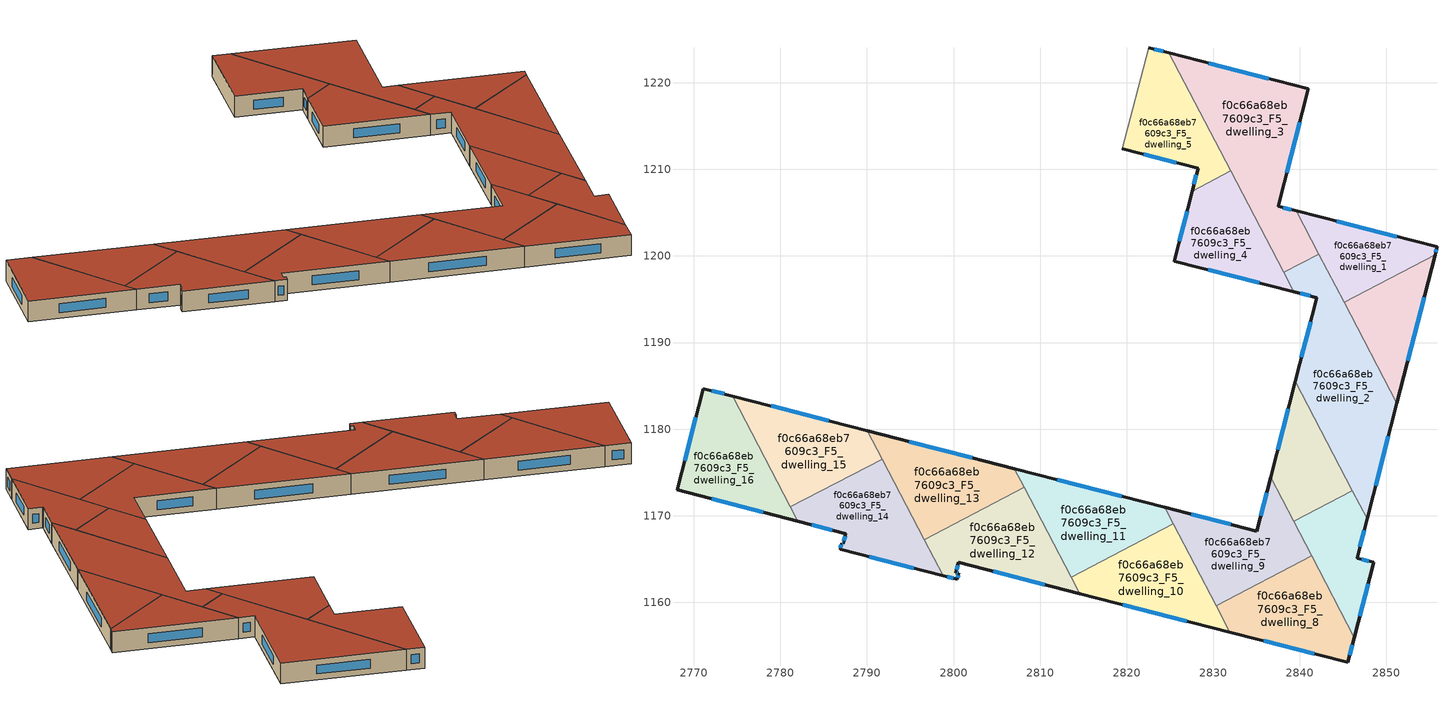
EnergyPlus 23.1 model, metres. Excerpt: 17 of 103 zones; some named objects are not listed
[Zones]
f0c66a68eb7609c3_F5_dwelling_0
 floor to f0c66a68eb7609c3_F4_dwelling_0 (EU_floor_Construction): 2855.61,1200.16 2851.2,1182.99 2845.1,1194.67 z15
 wall outside (EU_wall_Construction): 2851.2,1182.99 2855.61,1200.16 z15:18
 wall to f0c66a68eb7609c3_F5_dwelling_1 (EU_wall_Construction): 2855.61,1200.16 2845.1,1194.67 z15:18
 wall to f0c66a68eb7609c3_F5_dwelling_2 (EU_wall_Construction): 2845.1,1194.67 2851.2,1182.99 z15:18
 window (EU_Window_Construction): 2852.46,1187.89 2854.35,1195.25 z15.86:17.14
 roof outside (EU_roof_Construction): 2851.2,1182.99 2855.61,1200.16 2845.1,1194.67 z18
f0c66a68eb7609c3_F5_dwelling_1
 floor to f0c66a68eb7609c3_F4_dwelling_1 (EU_floor_Construction): 2855.84,1201.04 2855.61,1200.16 2845.1,1194.67 2839.6,1205.21 z15
 wall outside (EU_wall_Construction): 2855.61,1200.16 2855.84,1201.04 2839.6,1205.21 z15:18
 wall to f0c66a68eb7609c3_F5_dwelling_3 (EU_wall_Construction): 2839.6,1205.21 2842.2,1200.23 z15:18
 wall to f0c66a68eb7609c3_F5_dwelling_2 (EU_wall_Construction): 2842.21,1200.23 2845.1,1194.67 z15:18
 window (EU_Window_Construction): 2855.68,1200.41 2855.78,1200.79 / 2851.2,1202.23 2844.24,1204.02 z15.86:17.14
 roof outside (EU_roof_Construction): 2855.61,1200.16 2855.84,1201.04 2839.6,1205.21 2845.1,1194.67 z18
f0c66a68eb7609c3_F5_dwelling_10
 floor to f0c66a68eb7609c3_F4_dwelling_10 (EU_floor_Construction): 2825.39,1169.07 2831.92,1156.56 2814.56,1161.01 2813.58,1162.91 z15
 wall outside (EU_wall_Construction): 2814.56,1161.01 2831.92,1156.56 z15:18
 wall to f0c66a68eb7609c3_F5_dwelling_11 (EU_wall_Construction): 2825.39,1169.07 2813.58,1162.91 z15:18
 wall to f0c66a68eb7609c3_F5_dwelling_12 (EU_wall_Construction): 2813.58,1162.91 2814.56,1161.01 z15:18
 wall to f0c66a68eb7609c3_F5_dwelling_9 (EU_wall_Construction): 2830.34,1159.59 2825.39,1169.07 z15:18
 wall to f0c66a68eb7609c3_F5_dwelling_8 (EU_wall_Construction): 2831.92,1156.56 2830.34,1159.59 z15:18
 window (EU_Window_Construction): 2819.52,1159.74 2826.96,1157.83 z15.86:17.14
 roof outside (EU_roof_Construction): 2831.92,1156.56 2825.39,1169.07 2813.58,1162.91 2814.56,1161.01 z18
f0c66a68eb7609c3_F5_dwelling_11
 floor to f0c66a68eb7609c3_F4_dwelling_11 (EU_floor_Construction): 2824.41,1170.96 2825.39,1169.07 2813.58,1162.91 2807.04,1175.43 z15
 wall outside (EU_wall_Construction): 2824.41,1170.96 2807.04,1175.43 z15:18
 wall to f0c66a68eb7609c3_F5_dwelling_13 (EU_wall_Construction): 2807.04,1175.43 2808.17,1173.27 z15:18
 wall to f0c66a68eb7609c3_F5_dwelling_9 (EU_wall_Construction): 2825.39,1169.07 2824.41,1170.96 z15:18
 wall to f0c66a68eb7609c3_F5_dwelling_12 (EU_wall_Construction): 2808.17,1173.27 2813.58,1162.91 z15:18
 window (EU_Window_Construction): 2819.45,1172.23 2812,1174.15 z15.86:17.14
 roof outside (EU_roof_Construction): 2825.39,1169.07 2824.41,1170.96 2807.04,1175.43 2813.58,1162.91 z18
f0c66a68eb7609c3_F5_dwelling_12
 floor to f0c66a68eb7609c3_F4_dwelling_12 (EU_floor_Construction): 2808.17,1173.27 2814.56,1161.01 2800.56,1164.61 2800.26,1163.44 2800.6,1163.35 2800.42,1162.64 2798.8,1163.06 2796.62,1167.24 z15
 wall outside (EU_wall_Construction): 2798.8,1163.06 2800.42,1162.64 2800.6,1163.35 2800.26,1163.44 2800.56,1164.61 2814.56,1161.01 z15:18
 wall to f0c66a68eb7609c3_F5_dwelling_13 (EU_wall_Construction): 2808.17,1173.27 2796.62,1167.24 z15:18
 wall to f0c66a68eb7609c3_F5_dwelling_14 (EU_wall_Construction): 2796.62,1167.24 2798.8,1163.06 z15:18
 window (EU_Window_Construction): 2799.26,1162.94 2799.95,1162.76 / 2804.56,1163.58 2810.56,1162.04 / 2800.35,1163.77 2800.47,1164.27 / 2800.51,1163.38 2800.36,1163.41 / 2800.47,1162.84 2800.55,1163.15 z15.86:17.14
 roof outside (EU_roof_Construction): 2814.56,1161.01 2808.17,1173.27 2796.62,1167.24 2798.8,1163.06 2800.42,1162.64 2800.6,1163.35 2800.26,1163.44 2800.56,1164.61 z18
f0c66a68eb7609c3_F5_dwelling_13
 floor to f0c66a68eb7609c3_F4_dwelling_13 (EU_floor_Construction): 2807.04,1175.43 2808.17,1173.27 2796.62,1167.24 2790.05,1179.81 z15
 wall outside (EU_wall_Construction): 2807.04,1175.43 2790.05,1179.81 z15:18
 wall to f0c66a68eb7609c3_F5_dwelling_15 (EU_wall_Construction): 2790.05,1179.81 2791.76,1176.55 z15:18
 wall to f0c66a68eb7609c3_F5_dwelling_14 (EU_wall_Construction): 2791.76,1176.55 2796.62,1167.24 z15:18
 window (EU_Window_Construction): 2802.19,1176.68 2794.91,1178.56 z15.86:17.14
 roof outside (EU_roof_Construction): 2808.17,1173.27 2807.04,1175.43 2790.05,1179.81 2796.62,1167.24 z18
f0c66a68eb7609c3_F5_dwelling_14
 floor to f0c66a68eb7609c3_F4_dwelling_14 (EU_floor_Construction): 2791.76,1176.55 2798.8,1163.06 2786.89,1166.13 2787.07,1166.83 2787.27,1166.78 2787.56,1167.94 2782.02,1169.37 2781.16,1171.02 z15
 wall outside (EU_wall_Construction): 2782.02,1169.37 2787.56,1167.94 2787.27,1166.78 2787.07,1166.83 2786.89,1166.13 2798.8,1163.06 z15:18
 wall to f0c66a68eb7609c3_F5_dwelling_15 (EU_wall_Construction): 2791.76,1176.55 2781.16,1171.02 z15:18
 wall to f0c66a68eb7609c3_F5_dwelling_16 (EU_wall_Construction): 2781.16,1171.02 2782.02,1169.37 z15:18
 window (EU_Window_Construction): 2783.61,1168.96 2785.98,1168.35 / 2790.29,1165.25 2795.4,1163.94 / 2787.02,1166.63 2786.94,1166.33 / 2787.21,1166.8 2787.13,1166.82 / 2787.48,1167.61 2787.35,1167.11 z15.86:17.14
 roof outside (EU_roof_Construction): 2798.8,1163.06 2791.76,1176.55 2781.16,1171.02 2782.02,1169.37 2787.56,1167.94 2787.27,1166.78 2787.07,1166.83 2786.89,1166.13 z18
f0c66a68eb7609c3_F5_dwelling_15
 floor to f0c66a68eb7609c3_F4_dwelling_15 (EU_floor_Construction): 2790.05,1179.81 2791.76,1176.55 2781.16,1171.02 2774.48,1183.83 z15
 wall outside (EU_wall_Construction): 2790.05,1179.81 2774.48,1183.83 z15:18
 wall to f0c66a68eb7609c3_F5_dwelling_16 (EU_wall_Construction): 2774.48,1183.83 2781.16,1171.02 z15:18
 window (EU_Window_Construction): 2785.6,1180.96 2778.93,1182.68 z15.86:17.14
 roof outside (EU_roof_Construction): 2791.76,1176.55 2790.05,1179.81 2774.48,1183.83 2781.16,1171.02 z18
f0c66a68eb7609c3_F5_dwelling_16
 floor to f0c66a68eb7609c3_F4_dwelling_16 (EU_floor_Construction): 2774.48,1183.83 2782.02,1169.37 2768.06,1172.97 2771.12,1184.7 z15
 wall outside (EU_wall_Construction): 2774.48,1183.83 2771.12,1184.7 2768.06,1172.97 2782.02,1169.37 z15:18
 window (EU_Window_Construction): 2772.05,1171.95 2778.03,1170.4 / 2770.24,1181.35 2768.94,1176.32 / 2773.52,1184.08 2772.08,1184.45 z15.86:17.14
 roof outside (EU_roof_Construction): 2782.02,1169.37 2774.48,1183.83 2771.12,1184.7 2768.06,1172.97 z18
f0c66a68eb7609c3_F5_dwelling_2
 floor to f0c66a68eb7609c3_F4_dwelling_2 (EU_floor_Construction): 2842.21,1200.23 2851.2,1182.99 2847.77,1169.63 2839.47,1185.53 2841.95,1195.19 2839.28,1195.88 2838.12,1198.1 z15
 wall outside (EU_wall_Construction): 2839.28,1195.88 2841.95,1195.19 2839.47,1185.53 / 2847.77,1169.63 2851.2,1182.99 z15:18
 wall to f0c66a68eb7609c3_F5_dwelling_7 (EU_wall_Construction): 2839.47,1185.53 2846.06,1172.91 z15:18
 wall to f0c66a68eb7609c3_F5_dwelling_4 (EU_wall_Construction): 2838.12,1198.1 2839.28,1195.88 z15:18
 wall to f0c66a68eb7609c3_F5_dwelling_3 (EU_wall_Construction): 2842.21,1200.23 2838.12,1198.1 z15:18
 wall to f0c66a68eb7609c3_F5_dwelling_6 (EU_wall_Construction): 2846.06,1172.91 2847.77,1169.63 z15:18
 window (EU_Window_Construction): 2841.24,1192.43 2840.18,1188.29 / 2840.04,1195.68 2841.19,1195.39 / 2848.75,1173.44 2850.22,1179.17 z15.86:17.14
 roof outside (EU_roof_Construction): 2847.77,1169.63 2851.2,1182.99 2842.21,1200.23 2838.12,1198.1 2839.28,1195.88 2841.95,1195.19 2839.47,1185.53 z18
f0c66a68eb7609c3_F5_dwelling_3
 floor to f0c66a68eb7609c3_F4_dwelling_3 (EU_floor_Construction): 2840.99,1219.31 2837.5,1205.75 2839.6,1205.21 2842.21,1200.23 2838.12,1198.1 2824.89,1223.46 z15
 wall outside (EU_wall_Construction): 2839.6,1205.21 2837.5,1205.75 2840.99,1219.31 2824.89,1223.46 z15:18
 wall to f0c66a68eb7609c3_F5_dwelling_5 (EU_wall_Construction): 2824.89,1223.46 2832,1209.82 z15:18
 wall to f0c66a68eb7609c3_F5_dwelling_4 (EU_wall_Construction): 2832,1209.82 2838.12,1198.1 z15:18
 window (EU_Window_Construction): 2836.39,1220.5 2829.49,1222.28 / 2838.49,1209.62 2839.99,1215.43 / 2839,1205.36 2838.1,1205.6 z15.86:17.14
 roof outside (EU_roof_Construction): 2842.21,1200.23 2839.6,1205.21 2837.5,1205.75 2840.99,1219.31 2824.89,1223.46 2838.12,1198.1 z18
f0c66a68eb7609c3_F5_dwelling_4
 floor to f0c66a68eb7609c3_F4_dwelling_4 (EU_floor_Construction): 2832,1209.82 2839.28,1195.88 2825.49,1199.42 2827.56,1207.5 z15
 wall outside (EU_wall_Construction): 2827.56,1207.5 2825.49,1199.42 2839.28,1195.88 z15:18
 wall to f0c66a68eb7609c3_F5_dwelling_5 (EU_wall_Construction): 2832,1209.82 2827.56,1207.5 z15:18
 window (EU_Window_Construction): 2826.97,1205.19 2826.08,1201.73 / 2829.43,1198.4 2835.34,1196.89 z15.86:17.14
 roof outside (EU_roof_Construction): 2839.28,1195.88 2832,1209.82 2827.56,1207.5 2825.49,1199.42 z18
f0c66a68eb7609c3_F5_dwelling_5
 floor to f0c66a68eb7609c3_F4_dwelling_5 (EU_floor_Construction): 2824.89,1223.46 2832,1209.82 2827.56,1207.5 2828.24,1210.14 2819.48,1212.4 2822.53,1224.07 z15
 wall outside (EU_wall_Construction): 2819.48,1212.4 2828.24,1210.14 2827.56,1207.5 / 2824.89,1223.46 2822.53,1224.07 z15:18
 wall adiabatic (EU_wall_Construction): 2822.53,1224.07 2819.48,1212.4 z15:18
 window (EU_Window_Construction): 2828.05,1209.39 2827.76,1208.26 / 2821.98,1211.76 2825.74,1210.79 / 2824.21,1223.64 2823.2,1223.9 z15.86:17.14
 roof outside (EU_roof_Construction): 2832,1209.82 2824.89,1223.46 2822.53,1224.07 2819.48,1212.4 2828.24,1210.14 2827.56,1207.5 z18
f0c66a68eb7609c3_F5_dwelling_6
 floor to f0c66a68eb7609c3_F4_dwelling_6 (EU_floor_Construction): 2846.06,1172.91 2847.77,1169.63 2846.62,1165.15 2846.61,1165.12 2846.63,1165.12 2848.51,1164.62 2846.29,1155.93 2839.28,1169.37 z15
 wall outside (EU_wall_Construction): 2846.29,1155.93 2848.51,1164.62 2846.63,1165.12 2846.61,1165.12 2846.62,1165.15 2847.77,1169.63 z15:18
 wall to f0c66a68eb7609c3_F5_dwelling_7 (EU_wall_Construction): 2846.06,1172.91 2839.28,1169.37 z15:18
 wall to f0c66a68eb7609c3_F5_dwelling_8 (EU_wall_Construction): 2841.37,1165.35 2846.29,1155.93 z15:18
 wall to f0c66a68eb7609c3_F5_dwelling_9 (EU_wall_Construction): 2839.28,1169.37 2841.37,1165.35 z15:18
 window (EU_Window_Construction): 2847.98,1164.76 2847.17,1164.97 / 2846.92,1158.41 2847.88,1162.14 / 2846.95,1166.43 2847.44,1168.35 z15.86:17.14
 roof outside (EU_roof_Construction): 2846.29,1155.93 2848.51,1164.62 2846.63,1165.12 2846.61,1165.12 2846.62,1165.15 2847.77,1169.63 2846.06,1172.91 2839.28,1169.37 z18
f0c66a68eb7609c3_F5_dwelling_7
 floor to f0c66a68eb7609c3_F4_dwelling_7 (EU_floor_Construction): 2839.47,1185.53 2846.06,1172.91 2839.28,1169.37 2836.63,1174.45 z15
 wall outside (EU_wall_Construction): 2839.47,1185.53 2836.63,1174.45 z15:18
 wall to f0c66a68eb7609c3_F5_dwelling_9 (EU_wall_Construction): 2836.63,1174.45 2839.28,1169.37 z15:18
 window (EU_Window_Construction): 2838.66,1182.36 2837.44,1177.61 z15.86:17.14
 roof outside (EU_roof_Construction): 2846.06,1172.91 2839.47,1185.53 2836.63,1174.45 2839.28,1169.37 z18
f0c66a68eb7609c3_F5_dwelling_8
 floor to f0c66a68eb7609c3_F4_dwelling_8 (EU_floor_Construction): 2841.37,1165.35 2846.29,1155.93 2845.55,1153.06 2831.92,1156.56 2830.34,1159.59 z15
 wall outside (EU_wall_Construction): 2831.92,1156.56 2845.55,1153.06 2846.29,1155.93 z15:18
 wall to f0c66a68eb7609c3_F5_dwelling_9 (EU_wall_Construction): 2841.37,1165.35 2830.34,1159.59 z15:18
 window (EU_Window_Construction): 2835.82,1155.56 2841.66,1154.06 / 2845.76,1153.88 2846.08,1155.11 z15.86:17.14
 roof outside (EU_roof_Construction): 2845.55,1153.06 2846.29,1155.93 2841.37,1165.35 2830.34,1159.59 2831.92,1156.56 z18
f0c66a68eb7609c3_F5_dwelling_9
 floor to f0c66a68eb7609c3_F4_dwelling_9 (EU_floor_Construction): 2836.63,1174.45 2841.37,1165.35 2830.34,1159.59 2824.41,1170.96 2835.03,1168.22 z15
 wall outside (EU_wall_Construction): 2836.63,1174.45 2835.03,1168.22 2824.41,1170.96 z15:18
 window (EU_Window_Construction): 2836.17,1172.67 2835.49,1170 / 2831.99,1169 2827.44,1170.17 z15.86:17.14
 roof outside (EU_roof_Construction): 2841.37,1165.35 2836.63,1174.45 2835.03,1168.22 2824.41,1170.96 2830.34,1159.59 z18
[Building]
EU S2 Campaign: North Axis=0; Terrain=City; Solar Distribution=FullExterior
[Site:Location]
Helsinki-Vantaa.AP: Latitude=60.317; Longitude=24.963; Time Zone=2; Elevation=54.6
[SizingPeriod:WeatherFileDays]
AnnualSizingPeriod: Begin Month=1; Begin Day of Month=1; End Month=12; End Day of Month=31; Day of Week for Start Day=Monday; Use Weather File Daylight Saving Period=No; Use Weather File Rain and Snow Indicators=No
[MATERIAL]
EU_InternalMass_Material: Roughness=MediumRough; Thickness=0.1; Conductivity=1; Density=1800; Specific Heat=900; Thermal Absorptance=0.9; Solar Absorptance=0.7; Visible Absorptance=0.7
[MATERIAL:NOMASS] Roughness=MediumRough; Thermal Absorptance=0.9; Solar Absorptance=0.7; Visible Absorptance=0.7
Name | Thermal Resistance
EU_wall_NoMass | 5.91765
EU_roof_NoMass | 11.1778
EU_floor_NoMass | 6.2875
[WINDOWMATERIAL:SIMPLEGLAZINGSYSTEM]
EU_Window_SimpleGlazing: UFactor=0.994035; Solar Heat Gain Coefficient=0.7; Visible Transmittance=0.7
[CONSTRUCTION]
EU_wall_Construction: EU_wall_NoMass
EU_roof_Construction: EU_roof_NoMass
EU_floor_Construction: EU_floor_NoMass
EU_Window_Construction: EU_Window_SimpleGlazing
EU_InternalMass_Construction: EU_InternalMass_Material
[ZONE] Type=1; Multiplier=1; Ceiling Height=autocalculate; Floor Area=autocalculate; Part of Total Floor Area=Yes
Name | Volume
f0c66a68eb7609c3_F5_dwelling_0 | 234.376
f0c66a68eb7609c3_F5_dwelling_1 | 234.341
f0c66a68eb7609c3_F5_dwelling_10 | 324.954
f0c66a68eb7609c3_F5_dwelling_11 | 324.965
f0c66a68eb7609c3_F5_dwelling_12 | 324.964
f0c66a68eb7609c3_F5_dwelling_13 | 324.972
f0c66a68eb7609c3_F5_dwelling_14 | 324.966
f0c66a68eb7609c3_F5_dwelling_15 | 324.988
f0c66a68eb7609c3_F5_dwelling_16 | 324.967
f0c66a68eb7609c3_F5_dwelling_2 | 539.881
f0c66a68eb7609c3_F5_dwelling_3 | 539.897
f0c66a68eb7609c3_F5_dwelling_4 | 296.609
f0c66a68eb7609c3_F5_dwelling_5 | 296.582
f0c66a68eb7609c3_F5_dwelling_6 | 229.1
f0c66a68eb7609c3_F5_dwelling_7 | 229.047
f0c66a68eb7609c3_F5_dwelling_8 | 324.99
f0c66a68eb7609c3_F5_dwelling_9 | 324.979
[INTERNALMASS] Construction=EU_InternalMass_Construction
Name | Zone or ZoneList | Surface Area
f0c66a68eb7609c3_F5_dwelling_0_EU_InternalMass | f0c66a68eb7609c3_F5_dwelling_0 | 78.1241
f0c66a68eb7609c3_F5_dwelling_1_EU_InternalMass | f0c66a68eb7609c3_F5_dwelling_1 | 78.114
f0c66a68eb7609c3_F5_dwelling_2_EU_InternalMass | f0c66a68eb7609c3_F5_dwelling_2 | 179.965
f0c66a68eb7609c3_F5_dwelling_3_EU_InternalMass | f0c66a68eb7609c3_F5_dwelling_3 | 179.968
f0c66a68eb7609c3_F5_dwelling_4_EU_InternalMass | f0c66a68eb7609c3_F5_dwelling_4 | 98.8656
f0c66a68eb7609c3_F5_dwelling_5_EU_InternalMass | f0c66a68eb7609c3_F5_dwelling_5 | 98.8569
f0c66a68eb7609c3_F5_dwelling_6_EU_InternalMass | f0c66a68eb7609c3_F5_dwelling_6 | 76.3664
f0c66a68eb7609c3_F5_dwelling_7_EU_InternalMass | f0c66a68eb7609c3_F5_dwelling_7 | 76.3503
f0c66a68eb7609c3_F5_dwelling_8_EU_InternalMass | f0c66a68eb7609c3_F5_dwelling_8 | 108.333
f0c66a68eb7609c3_F5_dwelling_9_EU_InternalMass | f0c66a68eb7609c3_F5_dwelling_9 | 108.326
f0c66a68eb7609c3_F5_dwelling_10_EU_InternalMass | f0c66a68eb7609c3_F5_dwelling_10 | 108.317
f0c66a68eb7609c3_F5_dwelling_11_EU_InternalMass | f0c66a68eb7609c3_F5_dwelling_11 | 108.319
f0c66a68eb7609c3_F5_dwelling_12_EU_InternalMass | f0c66a68eb7609c3_F5_dwelling_12 | 108.32
f0c66a68eb7609c3_F5_dwelling_13_EU_InternalMass | f0c66a68eb7609c3_F5_dwelling_13 | 108.321
f0c66a68eb7609c3_F5_dwelling_14_EU_InternalMass | f0c66a68eb7609c3_F5_dwelling_14 | 108.322
f0c66a68eb7609c3_F5_dwelling_15_EU_InternalMass | f0c66a68eb7609c3_F5_dwelling_15 | 108.328
f0c66a68eb7609c3_F5_dwelling_16_EU_InternalMass | f0c66a68eb7609c3_F5_dwelling_16 | 108.322
[OTHEREQUIPMENT] Fuel Type=Electricity; Design Level Calculation Method=Watts/Area; Power per Zone Floor Area=1; Fraction Latent=0; Fraction Radiant=0; Fraction Lost=0; Carbon Dioxide Generation Rate=0; EndUse Subcategory=EU_Step8_InternalGains
Name | Zone or ZoneList or Space or SpaceList | Schedule
EU_Step8_InternalGain_f0c66a68eb7609c3_F5_dwelling_0_f000 | f0c66a68eb7609c3_F5_dwelling_0 | EU_Step8_GainSchedule_f0c66a68eb7609c3_F5_dwelling_0_f000
EU_Step8_InternalGain_f0c66a68eb7609c3_F5_dwelling_1_f000 | f0c66a68eb7609c3_F5_dwelling_1 | EU_Step8_GainSchedule_f0c66a68eb7609c3_F5_dwelling_1_f000
EU_Step8_InternalGain_f0c66a68eb7609c3_F5_dwelling_2_f000 | f0c66a68eb7609c3_F5_dwelling_2 | EU_Step8_GainSchedule_f0c66a68eb7609c3_F5_dwelling_2_f000
EU_Step8_InternalGain_f0c66a68eb7609c3_F5_dwelling_3_f000 | f0c66a68eb7609c3_F5_dwelling_3 | EU_Step8_GainSchedule_f0c66a68eb7609c3_F5_dwelling_3_f000
EU_Step8_InternalGain_f0c66a68eb7609c3_F5_dwelling_4_f000 | f0c66a68eb7609c3_F5_dwelling_4 | EU_Step8_GainSchedule_f0c66a68eb7609c3_F5_dwelling_4_f000
EU_Step8_InternalGain_f0c66a68eb7609c3_F5_dwelling_5_f000 | f0c66a68eb7609c3_F5_dwelling_5 | EU_Step8_GainSchedule_f0c66a68eb7609c3_F5_dwelling_5_f000
EU_Step8_InternalGain_f0c66a68eb7609c3_F5_dwelling_6_f000 | f0c66a68eb7609c3_F5_dwelling_6 | EU_Step8_GainSchedule_f0c66a68eb7609c3_F5_dwelling_6_f000
EU_Step8_InternalGain_f0c66a68eb7609c3_F5_dwelling_7_f000 | f0c66a68eb7609c3_F5_dwelling_7 | EU_Step8_GainSchedule_f0c66a68eb7609c3_F5_dwelling_7_f000
EU_Step8_InternalGain_f0c66a68eb7609c3_F5_dwelling_8_f000 | f0c66a68eb7609c3_F5_dwelling_8 | EU_Step8_GainSchedule_f0c66a68eb7609c3_F5_dwelling_8_f000
EU_Step8_InternalGain_f0c66a68eb7609c3_F5_dwelling_9_f000 | f0c66a68eb7609c3_F5_dwelling_9 | EU_Step8_GainSchedule_f0c66a68eb7609c3_F5_dwelling_9_f000
EU_Step8_InternalGain_f0c66a68eb7609c3_F5_dwelling_10_f000 | f0c66a68eb7609c3_F5_dwelling_10 | EU_Step8_GainSchedule_f0c66a68eb7609c3_F5_dwelling_10_f000
EU_Step8_InternalGain_f0c66a68eb7609c3_F5_dwelling_11_f000 | f0c66a68eb7609c3_F5_dwelling_11 | EU_Step8_GainSchedule_f0c66a68eb7609c3_F5_dwelling_11_f000
EU_Step8_InternalGain_f0c66a68eb7609c3_F5_dwelling_12_f000 | f0c66a68eb7609c3_F5_dwelling_12 | EU_Step8_GainSchedule_f0c66a68eb7609c3_F5_dwelling_12_f000
EU_Step8_InternalGain_f0c66a68eb7609c3_F5_dwelling_13_f000 | f0c66a68eb7609c3_F5_dwelling_13 | EU_Step8_GainSchedule_f0c66a68eb7609c3_F5_dwelling_13_f000
EU_Step8_InternalGain_f0c66a68eb7609c3_F5_dwelling_14_f000 | f0c66a68eb7609c3_F5_dwelling_14 | EU_Step8_GainSchedule_f0c66a68eb7609c3_F5_dwelling_14_f000
EU_Step8_InternalGain_f0c66a68eb7609c3_F5_dwelling_15_f000 | f0c66a68eb7609c3_F5_dwelling_15 | EU_Step8_GainSchedule_f0c66a68eb7609c3_F5_dwelling_15_f000
EU_Step8_InternalGain_f0c66a68eb7609c3_F5_dwelling_16_f000 | f0c66a68eb7609c3_F5_dwelling_16 | EU_Step8_GainSchedule_f0c66a68eb7609c3_F5_dwelling_16_f000
[ZONEVENTILATION:DESIGNFLOWRATE] Schedule=EU_AlwaysOn; Design Flow Rate Calculation Method=AirChanges/Hour; Air Changes per Hour=0.596421; Ventilation Type=Natural; Fan Pressure Rise=0; Fan Total Efficiency=1; Constant Term Coefficient=1; Temperature Term Coefficient=0; Velocity Term Coefficient=0; Velocity Squared Term Coefficient=0; Minimum Indoor Temperature=-100; Maximum Indoor Temperature=100; Delta Temperature=-100; Minimum Outdoor Temperature=-100; Maximum Outdoor Temperature=100; Maximum Wind Speed=40
Name | Zone or ZoneList or Space or SpaceList
EU_ConstantAir_f0c66a68eb7609c3_F5_dwelling_0 | f0c66a68eb7609c3_F5_dwelling_0
EU_ConstantAir_f0c66a68eb7609c3_F5_dwelling_1 | f0c66a68eb7609c3_F5_dwelling_1
EU_ConstantAir_f0c66a68eb7609c3_F5_dwelling_2 | f0c66a68eb7609c3_F5_dwelling_2
EU_ConstantAir_f0c66a68eb7609c3_F5_dwelling_3 | f0c66a68eb7609c3_F5_dwelling_3
EU_ConstantAir_f0c66a68eb7609c3_F5_dwelling_4 | f0c66a68eb7609c3_F5_dwelling_4
EU_ConstantAir_f0c66a68eb7609c3_F5_dwelling_5 | f0c66a68eb7609c3_F5_dwelling_5
EU_ConstantAir_f0c66a68eb7609c3_F5_dwelling_6 | f0c66a68eb7609c3_F5_dwelling_6
EU_ConstantAir_f0c66a68eb7609c3_F5_dwelling_7 | f0c66a68eb7609c3_F5_dwelling_7
EU_ConstantAir_f0c66a68eb7609c3_F5_dwelling_8 | f0c66a68eb7609c3_F5_dwelling_8
EU_ConstantAir_f0c66a68eb7609c3_F5_dwelling_9 | f0c66a68eb7609c3_F5_dwelling_9
EU_ConstantAir_f0c66a68eb7609c3_F5_dwelling_10 | f0c66a68eb7609c3_F5_dwelling_10
EU_ConstantAir_f0c66a68eb7609c3_F5_dwelling_11 | f0c66a68eb7609c3_F5_dwelling_11
EU_ConstantAir_f0c66a68eb7609c3_F5_dwelling_12 | f0c66a68eb7609c3_F5_dwelling_12
EU_ConstantAir_f0c66a68eb7609c3_F5_dwelling_13 | f0c66a68eb7609c3_F5_dwelling_13
EU_ConstantAir_f0c66a68eb7609c3_F5_dwelling_14 | f0c66a68eb7609c3_F5_dwelling_14
EU_ConstantAir_f0c66a68eb7609c3_F5_dwelling_15 | f0c66a68eb7609c3_F5_dwelling_15
EU_ConstantAir_f0c66a68eb7609c3_F5_dwelling_16 | f0c66a68eb7609c3_F5_dwelling_16
[HVACTEMPLATE:ZONE:IDEALLOADSAIRSYSTEM] System Availability Schedule=EU_AlwaysOn; Maximum Heating Supply Air Temperature=50; Minimum Cooling Supply Air Temperature=13; Maximum Heating Supply Air Humidity Ratio=0.0156; Minimum Cooling Supply Air Humidity Ratio=0.0077; Heating Limit=NoLimit; Cooling Limit=NoLimit; Heating Availability Schedule=EU_AlwaysOn; Cooling Availability Schedule=EU_CoolingOff; Dehumidification Control Type=ConstantSensibleHeatRatio; Cooling Sensible Heat Ratio=0.7; Dehumidification Setpoint=60; Humidification Control Type=None; Humidification Setpoint=30; Outdoor Air Method=None; Outdoor Air Flow Rate per Person=0.00944; Outdoor Air Flow Rate per Zone Floor Area=0; Outdoor Air Flow Rate per Zone=0; Demand Controlled Ventilation Type=None; Outdoor Air Economizer Type=NoEconomizer; Heat Recovery Type=None; Sensible Heat Recovery Effectiveness=0.7; Latent Heat Recovery Effectiveness=0.65
Name | Template Thermostat
f0c66a68eb7609c3_F5_dwelling_0 | EU_HeatOnly_f0c66a68eb7609c3_F5_dwelling_0
f0c66a68eb7609c3_F5_dwelling_1 | EU_HeatOnly_f0c66a68eb7609c3_F5_dwelling_1
f0c66a68eb7609c3_F5_dwelling_2 | EU_HeatOnly_f0c66a68eb7609c3_F5_dwelling_2
f0c66a68eb7609c3_F5_dwelling_3 | EU_HeatOnly_f0c66a68eb7609c3_F5_dwelling_3
f0c66a68eb7609c3_F5_dwelling_4 | EU_HeatOnly_f0c66a68eb7609c3_F5_dwelling_4
f0c66a68eb7609c3_F5_dwelling_5 | EU_HeatOnly_f0c66a68eb7609c3_F5_dwelling_5
f0c66a68eb7609c3_F5_dwelling_6 | EU_HeatOnly_f0c66a68eb7609c3_F5_dwelling_6
f0c66a68eb7609c3_F5_dwelling_7 | EU_HeatOnly_f0c66a68eb7609c3_F5_dwelling_7
f0c66a68eb7609c3_F5_dwelling_8 | EU_HeatOnly_f0c66a68eb7609c3_F5_dwelling_8
f0c66a68eb7609c3_F5_dwelling_9 | EU_HeatOnly_f0c66a68eb7609c3_F5_dwelling_9
f0c66a68eb7609c3_F5_dwelling_10 | EU_HeatOnly_f0c66a68eb7609c3_F5_dwelling_10
f0c66a68eb7609c3_F5_dwelling_11 | EU_HeatOnly_f0c66a68eb7609c3_F5_dwelling_11
f0c66a68eb7609c3_F5_dwelling_12 | EU_HeatOnly_f0c66a68eb7609c3_F5_dwelling_12
f0c66a68eb7609c3_F5_dwelling_13 | EU_HeatOnly_f0c66a68eb7609c3_F5_dwelling_13
f0c66a68eb7609c3_F5_dwelling_14 | EU_HeatOnly_f0c66a68eb7609c3_F5_dwelling_14
f0c66a68eb7609c3_F5_dwelling_15 | EU_HeatOnly_f0c66a68eb7609c3_F5_dwelling_15
f0c66a68eb7609c3_F5_dwelling_16 | EU_HeatOnly_f0c66a68eb7609c3_F5_dwelling_16
[SIZING:ZONE] Zone Cooling Design Supply Air Temperature Input Method=SupplyAirTemperature; Zone Cooling Design Supply Air Temperature=13; Zone Heating Design Supply Air Temperature Input Method=SupplyAirTemperature; Zone Heating Design Supply Air Temperature=50; Zone Cooling Design Supply Air Humidity Ratio=0.008; Zone Heating Design Supply Air Humidity Ratio=0.008; Cooling Design Air Flow Method=DesignDay; Cooling Design Air Flow Rate=0; Cooling Minimum Air Flow per Zone Floor Area=0.000762; Cooling Minimum Air Flow=0; Cooling Minimum Air Flow Fraction=0.2; Heating Design Air Flow Method=DesignDay; Heating Design Air Flow Rate=0; Heating Maximum Air Flow per Zone Floor Area=0.002032; Heating Maximum Air Flow=0.141576; Heating Maximum Air Flow Fraction=0.3; Account for Dedicated Outdoor Air System=No; Dedicated Outdoor Air System Control Strategy=NeutralSupplyAir; Dedicated Outdoor Air Low Setpoint Temperature for Design=autosize; Dedicated Outdoor Air High Setpoint Temperature for Design=autosize; Zone Load Sizing Method=Sensible Load Only No Latent Load; Zone Latent Cooling Design Supply Air Humidity Ratio Input Method=HumidityRatioDifference; Zone Cooling Design Supply Air Humidity Ratio Difference=0.005; Zone Latent Heating Design Supply Air Humidity Ratio Input Method=HumidityRatioDifference; Zone Humidification Design Supply Air Humidity Ratio Difference=0.005
f0c66a68eb7609c3_F5_dwelling_0; f0c66a68eb7609c3_F5_dwelling_1; f0c66a68eb7609c3_F5_dwelling_2; f0c66a68eb7609c3_F5_dwelling_3; f0c66a68eb7609c3_F5_dwelling_4; f0c66a68eb7609c3_F5_dwelling_5; f0c66a68eb7609c3_F5_dwelling_6; f0c66a68eb7609c3_F5_dwelling_7; f0c66a68eb7609c3_F5_dwelling_8; f0c66a68eb7609c3_F5_dwelling_9; f0c66a68eb7609c3_F5_dwelling_10; f0c66a68eb7609c3_F5_dwelling_11; f0c66a68eb7609c3_F5_dwelling_12; f0c66a68eb7609c3_F5_dwelling_13; f0c66a68eb7609c3_F5_dwelling_14; f0c66a68eb7609c3_F5_dwelling_15; f0c66a68eb7609c3_F5_dwelling_16
[SCHEDULE:CONSTANT]
Name | Hourly Value
EU_AlwaysOn | 1
EU_CoolingOff | 0
[SCHEDULE:FILE] Column Number=1; Rows to Skip at Top=0; Number of Hours of Data=8760; Column Separator=Comma; Interpolate to Timestep=No; Minutes per Item=60; Adjust Schedule for Daylight Savings=Yes
Name | File
EU_Step8_GainSchedule_f0c66a68eb7609c3_F5_dwelling_0_f000 | ../../schedules/f0c66a68eb7609c3/f0c66a68eb7609c3_F5_dwelling_0_f000_gain.csv
EU_Step8_GainSchedule_f0c66a68eb7609c3_F5_dwelling_1_f000 | ../../schedules/f0c66a68eb7609c3/f0c66a68eb7609c3_F5_dwelling_1_f000_gain.csv
EU_Step8_GainSchedule_f0c66a68eb7609c3_F5_dwelling_2_f000 | ../../schedules/f0c66a68eb7609c3/f0c66a68eb7609c3_F5_dwelling_2_f000_gain.csv
EU_Step8_GainSchedule_f0c66a68eb7609c3_F5_dwelling_3_f000 | ../../schedules/f0c66a68eb7609c3/f0c66a68eb7609c3_F5_dwelling_3_f000_gain.csv
EU_Step8_GainSchedule_f0c66a68eb7609c3_F5_dwelling_4_f000 | ../../schedules/f0c66a68eb7609c3/f0c66a68eb7609c3_F5_dwelling_4_f000_gain.csv
EU_Step8_GainSchedule_f0c66a68eb7609c3_F5_dwelling_5_f000 | ../../schedules/f0c66a68eb7609c3/f0c66a68eb7609c3_F5_dwelling_5_f000_gain.csv
EU_Step8_GainSchedule_f0c66a68eb7609c3_F5_dwelling_6_f000 | ../../schedules/f0c66a68eb7609c3/f0c66a68eb7609c3_F5_dwelling_6_f000_gain.csv
EU_Step8_GainSchedule_f0c66a68eb7609c3_F5_dwelling_7_f000 | ../../schedules/f0c66a68eb7609c3/f0c66a68eb7609c3_F5_dwelling_7_f000_gain.csv
EU_Step8_GainSchedule_f0c66a68eb7609c3_F5_dwelling_8_f000 | ../../schedules/f0c66a68eb7609c3/f0c66a68eb7609c3_F5_dwelling_8_f000_gain.csv
EU_Step8_GainSchedule_f0c66a68eb7609c3_F5_dwelling_9_f000 | ../../schedules/f0c66a68eb7609c3/f0c66a68eb7609c3_F5_dwelling_9_f000_gain.csv
EU_Step8_GainSchedule_f0c66a68eb7609c3_F5_dwelling_10_f000 | ../../schedules/f0c66a68eb7609c3/f0c66a68eb7609c3_F5_dwelling_10_f000_gain.csv
EU_Step8_GainSchedule_f0c66a68eb7609c3_F5_dwelling_11_f000 | ../../schedules/f0c66a68eb7609c3/f0c66a68eb7609c3_F5_dwelling_11_f000_gain.csv
EU_Step8_GainSchedule_f0c66a68eb7609c3_F5_dwelling_12_f000 | ../../schedules/f0c66a68eb7609c3/f0c66a68eb7609c3_F5_dwelling_12_f000_gain.csv
EU_Step8_GainSchedule_f0c66a68eb7609c3_F5_dwelling_13_f000 | ../../schedules/f0c66a68eb7609c3/f0c66a68eb7609c3_F5_dwelling_13_f000_gain.csv
EU_Step8_GainSchedule_f0c66a68eb7609c3_F5_dwelling_14_f000 | ../../schedules/f0c66a68eb7609c3/f0c66a68eb7609c3_F5_dwelling_14_f000_gain.csv
EU_Step8_GainSchedule_f0c66a68eb7609c3_F5_dwelling_15_f000 | ../../schedules/f0c66a68eb7609c3/f0c66a68eb7609c3_F5_dwelling_15_f000_gain.csv
EU_Step8_GainSchedule_f0c66a68eb7609c3_F5_dwelling_16_f000 | ../../schedules/f0c66a68eb7609c3/f0c66a68eb7609c3_F5_dwelling_16_f000_gain.csv
